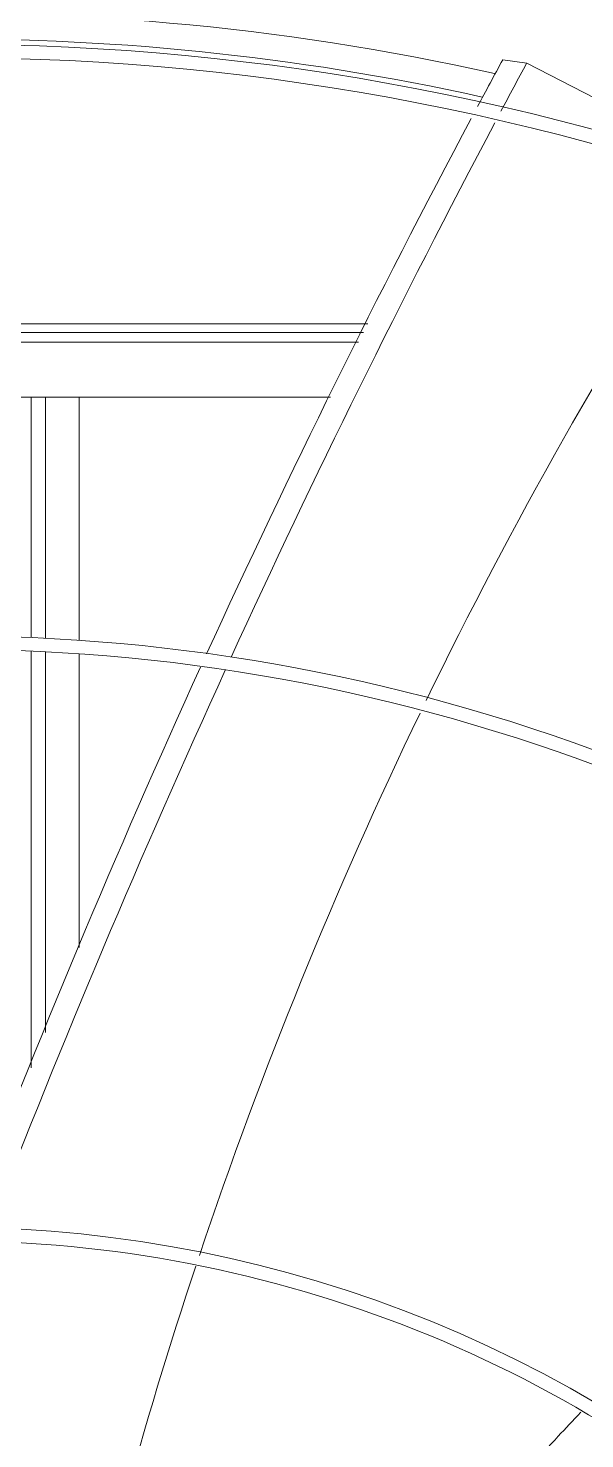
# Model space of a CAD drawing. Header units: millimetres. Extents: x 113490 to 142599, y -20467 to 115.
# Drawn here: x 130119.5 to 130223.1, y -10092.3 to -9830 of the extents above; entities that cross this region are included whole.
import ezdxf

# ---------------------------------------------------------------- set-up
doc = ezdxf.new("R2010")
doc.units = ezdxf.units.MM
doc.layers.add('DV3_0', color=7, linetype='Continuous')

msp = doc.modelspace()

# ---------------------------------------------------------------- linework, layer by layer
at = {"layer": 'DV3_0', "color": 7, "linetype": 'Continuous', "lineweight": 15}
for p, q in [((130212.28, -9836.5), (130207.82, -9835.84)), ((130225.08, -9843.06), (130212.28, -9836.5)), ((130034.32, -9886.59), (130181.89, -9886.59)), ((130042.23, -9898.59), (130175.76, -9898.59)), ((130129.05, -9943.81), (130129.05, -9898.59)), ((130129.05, -10000.94), (130129.05, -9946.32))]:
    msp.add_line(p, q, dxfattribs=at)
at = {"layer": 'DV3_0', "color": 7, "linetype": 'Continuous', "lineweight": 20}
for p, q in [((130023.84, -9884.99), (130182.71, -9884.99)), ((130180.97, -9888.39), (130041.72, -9888.39)), ((130120.12, -9943.31), (130120.12, -9898.59)), ((130122.74, -9943.43), (130122.74, -9898.59)), ((130120.12, -10023.34), (130120.12, -9945.81)), ((130122.74, -10016.77), (130122.74, -9945.94))]:
    msp.add_line(p, q, dxfattribs=at)
at = {"layer": 'DV3_0', "color": 7, "linetype": 'Continuous', "lineweight": 15}
for centre, radius, start, end in [((130105.24, -10288.99), 482.5, 70.825, 107.1317), ((130105.24, -10288.99), 477.5, 46.9802, 133.0198), ((130105.24, -10288.99), 456, 45.9967, 135.345), ((130105.24, -10288.99), 457, 77.5175, 104.2543), ((130105.24, -10288.99), 453.5, 45.9921, 90), ((131826.83, -10712.04), 1840.9, 151.57802, 151.88534), ((131904.01, -10747.41), 1921.39, 151.69991, 152.00241), ((131826.83, -10712.04), 1840.9, 151.96336, 155.42218), ((131904.01, -10747.41), 1921.39, 152.07515, 155.37903), ((130978.24, -10335.96), 872.25, 146.8819, 154.10499), ((130105.24, -10288.99), 346, 46.4603, 135.3186), ((130105.24, -10288.99), 343.5, 46.1768, 90), ((131826.83, -10712.04), 1840.9, 155.5057, 159.04474), ((131904.01, -10747.41), 1921.39, 155.45411, 158.83061), ((130978.24, -10335.96), 872.25, 154.27465, 161.43083), ((130105.24, -10288.99), 236, 46.5586, 135.2674), ((130105.24, -10288.99), 233.5, 46.5418, 90), ((130978.24, -10335.96), 872.25, 161.57137, 167.7255)]:
    msp.add_arc(centre, radius, start, end, dxfattribs=at)
at = {"layer": 'DV3_0', "color": 7, "linetype": 'Continuous', "lineweight": 20}
msp.add_arc((130105.24, -10288.99), 461.75, 77.3584, 107.6844, dxfattribs=at)
at = {"layer": 'DV3_0', "color": 7, "linetype": 'Continuous', "lineweight": 15}
msp.add_open_spline([(130222.32, -10087.38), (130220.9, -10088.88), (130215.98, -10094.11), (130211.49, -10099.19), (130207.69, -10103.49)], degree=3, knots=[0.8765408, 0.8765408, 0.8765408, 0.8765408, 0.9116272, 1, 1, 1, 1], dxfattribs=at)

doc.saveas('drawing.dxf')
